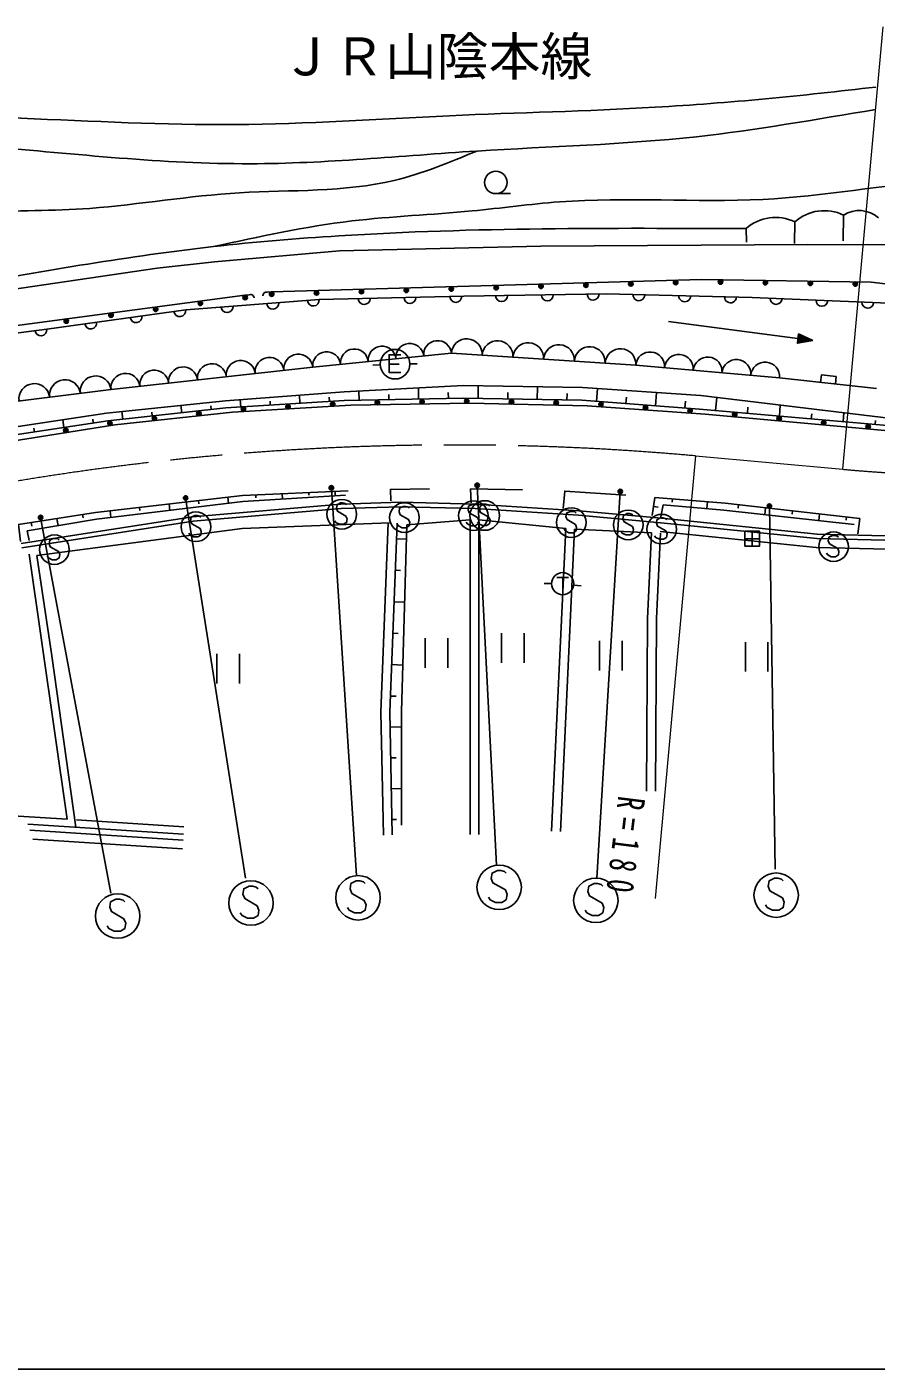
# Model space of a CAD drawing. Units: millimetres, scale not verified. Extents: x 40000 to 680000, y 20000 to 380000.
# Drawn here: x 389482 to 446822, y 205000 to 295639 of the extents above; entities that cross this region are included whole.
import ezdxf
from ezdxf.enums import TextEntityAlignment as Align

# ---------------------------------------------------------------- set-up
doc = ezdxf.new("R2010")
doc.units = ezdxf.units.MM
doc.header["$LTSCALE"] = 1000
doc.linetypes.add('CHAIN', pattern=[18.5, 12, -1.5, 3.5, -1.5])
for name, color, linetype, lineweight in [('M-BGD', 7, 'Continuous', 25), ('M-BMK', 2, 'CHAIN', 13), ('M-BMK-ROW', 30, 'Continuous', 25), ('M-STR-HTXT', 7, 'Continuous', 13), ('M-STR-STRC', 7, 'Continuous', 25), ('M-TTL-BAND', 7, 'Continuous', 25)]:
    doc.layers.add(name, color=color, linetype=linetype, lineweight=lineweight)
doc.layers.add('M-BMK-HTXT', color=7, linetype='Continuous')
doc.styles.add('ＭＳ ゴシック', font='')
doc.styles.get('ＭＳ ゴシック').set_extended_font_data('MS Gothic')

msp = doc.modelspace()

# ---------------------------------------------------------------- linework, layer by layer
at = {"layer": 'M-BGD'}
for p, q in [((421141, 284375), (422141, 284375)), ((444622, 282931), (444594, 281200)), ((438035, 282015), (438067, 281102)), ((441328, 282473), (441305, 281001)), ((404497, 277549), (404199, 277510)), ((406005, 277735), (405705, 277726)), ((432798, 275732), (442539, 274457)), ((413939, 272862), (414619, 272862)), ((415338, 272883), (415838, 272893)), ((413340, 272809), (412841, 272783)), ((430596, 272797), (440297, 271941)), ((440297, 271941), (446843, 271225)), ((411917, 270423), (411905, 271044)), ((415931, 270502), (415916, 271262)), ((419943, 270543), (419958, 271410)), ((423946, 270475), (423961, 271341)), ((427943, 270349), (428008, 271221)), ((403922, 269969), (403890, 270470)), ((405919, 270093), (405903, 270355)), ((407917, 270217), (407883, 270766)), ((409915, 270341), (409897, 270628)), ((413924, 270462), (413917, 270808)), ((417938, 270541), (417930, 270956)), ((421944, 270509), (421952, 270943)), ((425948, 270441), (425955, 270874)), ((429931, 270199), (429965, 270642)), ((431920, 270049), (431987, 270948)), ((433908, 269899), (433942, 270356)), ((435979, 269731), (436056, 270614)), ((395953, 269151), (395897, 269666)), ((397945, 269367), (397917, 269620)), ((399936, 269583), (399882, 270082)), ((401927, 269799), (401901, 270044)), ((438134, 269545), (438169, 269950)), ((440288, 269359), (440351, 270094)), ((442442, 269173), (442471, 269504)), ((444596, 268987), (444647, 269575)), ((390003, 268286), (389963, 268548)), ((391985, 268589), (391905, 269109)), ((393967, 268891), (393927, 269151)), ((446751, 268801), (446773, 269058)), ((403058, 263879), (403105, 263468)), ((404944, 264032), (404952, 263836)), ((406727, 264110), (406743, 263750)), ((408510, 264189), (408517, 264024)), ((410293, 264267), (410306, 263970)), ((431876, 263868), (431704, 262637)), ((433064, 263769), (433044, 263537)), ((395107, 262968), (395159, 262508)), ((397095, 263196), (397120, 262972)), ((399082, 263423), (399132, 262988)), ((401070, 263651), (401095, 263440)), ((431790, 263253), (432101, 263209)), ((435438, 263570), (435400, 263105)), ((437536, 263369), (437510, 263136)), ((439356, 263164), (439304, 262701)), ((441176, 262960), (441151, 262729)), ((389782, 262166), (389822, 261914)), ((391514, 262442), (391592, 261954)), ((393246, 262717), (393284, 262481)), ((419401, 262350), (415134, 262006)), ((419407, 241111), (419401, 262350)), ((420001, 262358), (420007, 241111)), ((425864, 261756), (420001, 262358)), ((432295, 262154), (442819, 261081)), ((432326, 262453), (442838, 261380)), ((442997, 262755), (442945, 262297)), ((444817, 262551), (444791, 262323)), ((445727, 262449), (445591, 261394)), ((389514, 261603), (389646, 260956)), ((414433, 261071), (415107, 261045)), ((424911, 241329), (425864, 261756)), ((425510, 241301), (426463, 261723)), ((431657, 261466), (426463, 261723)), ((392211, 242131), (389628, 260041)), ((414352, 258947), (414699, 258934)), ((425267, 258455), (426047, 258455)), ((425657, 258455), (425657, 257495)), ((424907, 258043), (424407, 258049)), ((426402, 257948), (426899, 257890)), ((414271, 256823), (414986, 256796)), ((414190, 254700), (414558, 254685)), ((416376, 254363), (416375, 252363)), ((417895, 252363), (417896, 254363)), ((421529, 254687), (421528, 252687)), ((423048, 252687), (423049, 254687)), ((428149, 254170), (428148, 252170)), ((429668, 252170), (429669, 254170)), ((437995, 254100), (437995, 252100)), ((439515, 252100), (439515, 254100)), ((402316, 253294), (402315, 251294)), ((403835, 251293), (403836, 253293)), ((414109, 252576), (414865, 252547)), ((414027, 250452), (414416, 250437)), ((414008, 248350), (414775, 248366)), ((414050, 246271), (414411, 246278)), ((414092, 244192), (414768, 244205)), ((379319, 242957), (392211, 242131)), ((392826, 242092), (400081, 241627)), ((414134, 242112), (414449, 242119)), ((400050, 241128), (389542, 241801)), ((400024, 240729), (389677, 241392)), ((399986, 240130), (389891, 240777))]:
    msp.add_line(p, q, dxfattribs=at)
for points in [[(371194, 275770), (377404, 276295), (385246, 277440), (398282, 279344), (402142, 279780), (410594, 280512), (424183, 280823), (442213, 280944), (448828, 280916), (459834, 279154), (469970, 277403), (479210, 276422), (490639, 276002), (501549, 276415)], [(460478, 276764), (446485, 278404), (435030, 278575), (406005, 277735)], [(404199, 277510), (386255, 275143), (371979, 272212), (350909, 268605), (341103, 268888), (335333, 271093)], [(386136, 274610), (390826, 275224), (400206, 276529), (409219, 277219), (418983, 277448), (428592, 277600), (438451, 277367), (450885, 276848)], [(404497, 277549), (404576, 277559), (404627, 277556), (404690, 277534), (404734, 277510), (404769, 277474), (404806, 277418), (404823, 277370), (404827, 277340)], [(405412, 277468), (405411, 277508), (405430, 277568), (405458, 277619), (405507, 277671), (405556, 277702), (405625, 277724), (405705, 277726)], [(357975, 264317), (369549, 266617), (382741, 269599), (395164, 271157), (408784, 272666), (418146, 273603), (430596, 272797)], [(414739, 273502), (413939, 273502), (413939, 272302), (414739, 272302)], [(310914, 272376), (314491, 270550), (317822, 268335), (321247, 266318), (324908, 264672), (332439, 262207), (340276, 260763), (348195, 260486), (356088, 261257), (379595, 266086), (387476, 267496), (395425, 268763), (403376, 269626), (411360, 270092), (419357, 270232), (427320, 270058), (435285, 269493), (447409, 268389), (455385, 268250), (463373, 268769), (470321, 269677)], [(444067, 271529), (444121, 272026), (443127, 272134), (443073, 271637)], [(434990, 270742), (427007, 271289), (418962, 271427), (410914, 270991), (402889, 270395), (394870, 269559), (386933, 268356), (379050, 266802), (355591, 262009)], [(355665, 261598), (379136, 266319), (387030, 267832), (394958, 269043), (402923, 269907), (410913, 270404), (418942, 270560), (426949, 270424), (434902, 269825)], [(455792, 268562), (447853, 269188), (434990, 270742)], [(455792, 268562), (447828, 268708), (434902, 269825)], [(411185, 264306), (404052, 263992), (394113, 262855), (388915, 262029), (389048, 260894)], [(389514, 261603), (394175, 262389), (404073, 263585), (410996, 264013)], [(416667, 264445), (414030, 264399), (414062, 263631)], [(422934, 264372), (419439, 264436), (419476, 263498)], [(429912, 264021), (425801, 264293), (425697, 263124)], [(445727, 262449), (436626, 263471), (431876, 263868)], [(389087, 260760), (400667, 262561), (410677, 263408), (414731, 263536), (419765, 263411), (426758, 262958), (432323, 262453)], [(389133, 260464), (400703, 262263), (410694, 263109), (414732, 263236), (419752, 263111), (426735, 262659), (432295, 262154)], [(445345, 262030), (436529, 263010), (432448, 263354), (432292, 262545)], [(413974, 262152), (404008, 261757), (390148, 259936)], [(413555, 241061), (413387, 249395), (413874, 262156)], [(414155, 241073), (413987, 249390), (414474, 262133)], [(415134, 262006), (414776, 249416), (414765, 241737)], [(431325, 244039), (431393, 255697), (431657, 261466)], [(431925, 244036), (431993, 255681), (432257, 261453)], [(449040, 242072), (449311, 249204), (448613, 255162), (448622, 260337), (442782, 260481), (432235, 261558)], [(442819, 261081), (449223, 260922), (451402, 259276), (457286, 259342), (465294, 260085), (469284, 260608), (471373, 260175), (472297, 259338)], [(442827, 261380), (449326, 261220), (451501, 259577), (457271, 259642), (465260, 260384), (469296, 260912), (471514, 260452), (472498, 259560)], [(392794, 241593), (391178, 253177), (390148, 259936)]]:
    msp.add_lwpolyline(points, dxfattribs=at)
for points in [[(442539, 274457), (441589, 274904), (441506, 274270)], [(442420, 274473), (441621, 274840), (441553, 274324)], [(442301, 274489), (441653, 274775), (441601, 274378)], [(442182, 274504), (441685, 274710), (441648, 274433)], [(442063, 274520), (441716, 274646), (441696, 274487)], [(441904, 274540), (441748, 274581), (441743, 274541)]]:
    msp.add_lwpolyline(points, close=True, dxfattribs=at)
for centre, radius in [((421141, 285135), 760), ((424196, 278112), 150), ((427227, 278199), 150), ((427227, 278199), 90), ((430258, 278287), 150), ((430258, 278287), 90), ((430258, 278287), 30), ((433289, 278375), 150), ((433289, 278375), 90), ((433289, 278375), 30), ((436314, 278406), 150), ((436314, 278406), 90), ((436314, 278406), 30), ((439346, 278361), 150), ((439346, 278361), 90), ((439346, 278361), 30), ((442378, 278315), 150), ((442378, 278315), 90), ((442378, 278315), 30), ((445410, 278270), 150), ((445410, 278270), 90), ((445410, 278270), 30), ((404219, 277361), 150), ((404219, 277361), 90), ((404219, 277361), 30), ((406009, 277585), 150), ((406009, 277585), 90), ((406009, 277585), 30), ((409040, 277673), 150), ((409040, 277673), 90), ((409040, 277673), 30), ((412071, 277761), 150), ((412071, 277761), 90), ((412071, 277761), 30), ((415103, 277848), 150), ((415103, 277848), 90), ((415103, 277848), 30), ((418134, 277936), 150), ((418134, 277936), 90), ((418134, 277936), 30), ((421165, 278024), 150), ((421165, 278024), 90), ((421165, 278024), 30), ((424196, 278112), 90), ((424196, 278112), 30), ((427227, 278199), 30), ((398181, 276565), 150), ((398181, 276565), 90), ((398181, 276565), 30), ((401200, 276963), 150), ((401200, 276963), 90), ((401200, 276963), 30), ((392143, 275769), 150), ((392143, 275769), 90), ((392143, 275769), 30), ((395162, 276167), 150), ((395162, 276167), 90), ((395162, 276167), 30), ((414339, 272862), 1000), ((407115, 269995), 150), ((410127, 270170), 150), ((410127, 270170), 90), ((410127, 270170), 30), ((413147, 270273), 150), ((413147, 270273), 90), ((413147, 270273), 30), ((416164, 270326), 150), ((416164, 270326), 90), ((416164, 270326), 30), ((419180, 270379), 150), ((419180, 270379), 90), ((419180, 270379), 30), ((422202, 270320), 150), ((422202, 270320), 90), ((422202, 270320), 30), ((425218, 270254), 150), ((425218, 270254), 90), ((425218, 270254), 30), ((428240, 270143), 150), ((428240, 270143), 90), ((428240, 270143), 30), ((398094, 269203), 150), ((398094, 269203), 90), ((398094, 269203), 30), ((401093, 269529), 150), ((401093, 269529), 90), ((401093, 269529), 30), ((404103, 269819), 150), ((404103, 269819), 90), ((404103, 269819), 30), ((407115, 269995), 90), ((407115, 269995), 30), ((431249, 269930), 150), ((431249, 269930), 90), ((431249, 269930), 30), ((434259, 269716), 150), ((434259, 269716), 90), ((434259, 269716), 30), ((437268, 269463), 150), ((437268, 269463), 90), ((437268, 269463), 30), ((440272, 269190), 150), ((440272, 269190), 90), ((440272, 269190), 30), ((392110, 268386), 150), ((392110, 268386), 90), ((392110, 268386), 30), ((395089, 268861), 150), ((395089, 268861), 90), ((395089, 268861), 30), ((443277, 268916), 150), ((443277, 268916), 90), ((443277, 268916), 30), ((446281, 268643), 150), ((446281, 268643), 90), ((446281, 268643), 30), ((425657, 258035), 750)]:
    msp.add_circle(centre, radius, dxfattribs=at)
for centre, radius, start, end in [((443321, 280212), 3014, 64.44147, 131.39551), ((445674, 281265), 1971, 48.54663, 122.28644), ((440028, 279754), 3014, 64.44147, 131.39551), ((415348, 277363), 400, 181.34122, 1.34122), ((418439, 277435), 400, 181.34122, 1.34122), ((421530, 277488), 400, 180.90468, 0.90468), ((424621, 277537), 400, 180.90468, 0.90468), ((427712, 277586), 400, 180.90468, 0.90468), ((430803, 277547), 400, 178.64789, 358.64789), ((433894, 277474), 400, 178.64789, 358.64789), ((436984, 277402), 400, 178.64789, 358.64789), ((399809, 276474), 400, 187.92078, 7.92078), ((403001, 276743), 400, 184.37789, 4.37789), ((406084, 276979), 400, 184.37789, 4.37789), ((408820, 277189), 400, 184.37789, 4.37789), ((412257, 277290), 400, 181.34122, 1.34122), ((440074, 277299), 400, 177.60824, 357.60824), ((443163, 277170), 400, 177.60824, 357.60824), ((446252, 277041), 400, 177.60824, 357.60824), ((393797, 275638), 400, 187.92078, 7.92078), ((396859, 276064), 400, 187.92078, 7.92078), ((390429, 275172), 400, 187.45959, 7.45959), ((411592, 272947), 941, 5.7132, 185.7132), ((413465, 273134), 941, 5.7132, 185.7132), ((415337, 273322), 941, 5.7132, 185.7132), ((417210, 273509), 941, 5.7132, 185.7132), ((419183, 273535), 1040, 356.29885, 176.29885), ((421258, 273401), 1040, 356.29885, 176.29885), ((423333, 273267), 1040, 356.29885, 176.29885), ((425408, 273133), 1040, 356.29885, 176.29885), ((427483, 272999), 1040, 356.29885, 176.29885), ((429558, 272864), 1040, 356.29885, 176.29885), ((401974, 271912), 979, 6.32141, 186.32141), ((403920, 272127), 979, 6.32141, 186.32141), ((405865, 272343), 979, 6.32141, 186.32141), ((407811, 272558), 979, 6.32141, 186.32141), ((409720, 272760), 941, 5.7132, 185.7132), ((431566, 272712), 974, 354.95745, 174.95745), ((433506, 272540), 974, 354.95745, 174.95745), ((435446, 272369), 974, 354.95745, 174.95745), ((437387, 272198), 974, 354.95745, 174.95745), ((439327, 272027), 974, 354.95745, 174.95745), ((394129, 271027), 1043, 7.14839, 187.14839), ((396137, 271265), 979, 6.32141, 186.32141), ((398082, 271480), 979, 6.32141, 186.32141), ((400028, 271696), 979, 6.32141, 186.32141), ((389988, 270508), 1043, 7.14839, 187.14839), ((392058, 270768), 1043, 7.14839, 187.14839)]:
    msp.add_arc(centre, radius, start, end, dxfattribs=at)
for points, knots in [([(374575, 289885), (379406, 289770), (384237, 289655), (389069, 289464), (393901, 289273), (398733, 289005), (403563, 289043), (408381, 289080), (413196, 289420), (418015, 289637), (422646, 289846), (427280, 289940), (431902, 290208), (436880, 290498), (441843, 290990), (446800, 291575)], [0, 0, 0, 0, 1, 1, 1, 2, 2, 2, 3, 3, 3, 4, 4, 4, 5, 5, 5, 5]), ([(369258, 288708), (375142, 288379), (381025, 288051), (386909, 287552), (392793, 287052), (398676, 286383), (404560, 286395), (409656, 286406), (414752, 286929), (419855, 287254), (424806, 287561), (429765, 287684), (434682, 288222), (438736, 288666), (442761, 289392), (446792, 290058)], [0, 0, 0, 0, 1, 1, 1, 2, 2, 2, 3, 3, 3, 4, 4, 4, 5, 5, 5, 5]), ([(402072, 280797), (405173, 281476), (408274, 282156), (411415, 282529), (414110, 282849), (416835, 282944), (419543, 283207), (421509, 283397), (423466, 283676), (425432, 283824), (429994, 284145), (434598, 283777), (439167, 283988), (443262, 284211), (447321, 284937), (451422, 285312), (455878, 285664), (460388, 285595), (464747, 286454), (467501, 287086), (470164, 288165), (473037, 288481), (474808, 288677), (476659, 288582), (478247, 289227), (479185, 289608), (480032, 290248), (480878, 290887)], [0, 0, 0, 0, 1, 1, 1, 2, 2, 2, 3, 3, 3, 4, 4, 4, 5, 5, 5, 6, 6, 6, 7, 7, 7, 8, 8, 8, 9, 9, 9, 9]), ([(321701, 281181), (324483, 281264), (327265, 281346), (330081, 281365), (332790, 281383), (335531, 281342), (338104, 280533), (340041, 279924), (341884, 278880), (343831, 278508), (346283, 278031), (348901, 278606), (351443, 279152), (353986, 279685), (356458, 280252), (358977, 280549), (362481, 281007), (366065, 280813), (369584, 281177), (372700, 281528), (375768, 282309), (378873, 282722), (383782, 283331), (388781, 283066), (393729, 283377), (397102, 283651), (400442, 284225), (403844, 284430), (407346, 284641), (410914, 284462), (414277, 285264), (416180, 285718), (418018, 286486), (419855, 287254)], [0, 0, 0, 0, 1, 1, 1, 2, 2, 2, 3, 3, 3, 4, 4, 4, 5, 5, 5, 6, 6, 6, 7, 7, 7, 8, 8, 8, 9, 9, 9, 10, 10, 10, 11, 11, 11, 11]), ([(385154, 278194), (390779, 279175), (396403, 280156), (402072, 280797), (404891, 281116), (407720, 281351), (410552, 281527), (419695, 282096), (428862, 282054), (438029, 282012)], [0, 0, 0, 0, 1, 1, 1, 2, 2, 2, 3, 3, 3, 3])]:
    msp.add_open_spline(points, degree=3, knots=knots, dxfattribs=at)
at = {"layer": 'M-BMK'}
msp.add_line((434622, 266666), (444582, 265762), dxfattribs=at)
for centre, radius, start, end in [((418349, 87403), 180000, 84.81287, 101.79645), ((453622, 365352), 100000, 264.81293, 274.26307)]:
    msp.add_arc(centre, radius, start, end, dxfattribs=at)
at = {"layer": 'M-BMK-ROW'}
for p, q in [((437947, 261075), (438947, 261075)), ((438447, 261575), (438446, 260575))]:
    msp.add_line(p, q, dxfattribs=at)
msp.add_lwpolyline([(437946, 260575), (437947, 261575), (438947, 261575), (438946, 260575)], close=True, dxfattribs=at)
at = {"layer": 'M-STR-HTXT'}
for p, q in [((444582, 265762), (447294, 295639)), ((434622, 266666), (431910, 236789))]:
    msp.add_line(p, q, dxfattribs=at)
at = {"layer": 'M-STR-STRC'}
for p, q in [((421183, 239024), (419888, 264677)), ((404254, 238164), (400198, 263826)), ((410041, 264515), (411730, 238336)), ((429546, 264265), (427972, 238164)), ((439615, 263281), (440004, 238766)), ((390408, 262508), (395144, 237133))]:
    msp.add_line(p, q, dxfattribs=at)
for points in [[(411064, 263368), (410984, 263448), (410824, 263488), (410664, 263488), (410424, 263368), (410384, 263128), (410464, 262928), (411024, 262608), (411104, 262408), (411064, 262168), (410864, 262048), (410584, 262048), (410344, 262168), (410264, 262288)], [(415291, 263139), (415211, 263219), (415051, 263259), (414891, 263259), (414651, 263139), (414611, 262899), (414691, 262699), (415251, 262379), (415331, 262179), (415291, 261939), (415091, 261819), (414811, 261819), (414571, 261939), (414491, 262059)], [(419946, 263272), (419866, 263352), (419706, 263392), (419546, 263392), (419306, 263272), (419266, 263032), (419346, 262832), (419906, 262512), (419986, 262312), (419946, 262072), (419746, 261952), (419466, 261952), (419226, 262072), (419146, 262192)], [(420717, 263283), (420637, 263363), (420477, 263403), (420317, 263403), (420077, 263283), (420037, 263043), (420117, 262843), (420677, 262523), (420757, 262323), (420717, 262083), (420517, 261963), (420237, 261963), (419997, 262083), (419917, 262203)], [(426560, 262803), (426480, 262883), (426320, 262923), (426160, 262923), (425920, 262803), (425880, 262563), (425960, 262363), (426520, 262043), (426600, 261843), (426560, 261603), (426360, 261483), (426080, 261483), (425840, 261603), (425760, 261723)], [(401219, 262525), (401139, 262605), (400979, 262645), (400819, 262645), (400579, 262525), (400539, 262285), (400619, 262085), (401179, 261765), (401259, 261565), (401219, 261325), (401019, 261205), (400739, 261205), (400499, 261325), (400419, 261445)], [(430404, 262650), (430324, 262730), (430164, 262770), (430004, 262770), (429764, 262650), (429724, 262410), (429804, 262210), (430364, 261890), (430444, 261690), (430404, 261450), (430204, 261330), (429924, 261330), (429684, 261450), (429604, 261570)], [(432664, 262361), (432584, 262441), (432424, 262481), (432264, 262481), (432024, 262361), (431984, 262121), (432064, 261921), (432624, 261601), (432704, 261401), (432664, 261161), (432464, 261041), (432184, 261041), (431944, 261161), (431864, 261281)], [(391664, 260977), (391584, 261057), (391424, 261097), (391264, 261097), (391024, 260977), (390984, 260737), (391064, 260537), (391624, 260217), (391704, 260017), (391664, 259777), (391463, 259657), (391183, 259657), (390944, 259777), (390864, 259897)], [(444270, 261178), (444190, 261258), (444030, 261298), (443870, 261298), (443630, 261178), (443590, 260938), (443670, 260738), (444229, 260418), (444309, 260218), (444269, 259978), (444069, 259858), (443789, 259858), (443549, 259978), (443469, 260098)], [(421851, 238495), (421731, 238615), (421491, 238675), (421251, 238675), (420891, 238495), (420831, 238135), (420951, 237835), (421791, 237355), (421911, 237055), (421851, 236695), (421551, 236515), (421131, 236515), (420771, 236695), (420651, 236875)], [(405091, 237436), (404971, 237556), (404731, 237616), (404491, 237616), (404131, 237436), (404071, 237076), (404191, 236776), (405031, 236296), (405151, 235996), (405091, 235636), (404791, 235456), (404371, 235456), (404011, 235636), (403891, 235816)], [(412324, 237789), (412204, 237909), (411964, 237969), (411724, 237969), (411364, 237789), (411304, 237429), (411424, 237129), (412264, 236649), (412384, 236349), (412324, 235989), (412024, 235809), (411604, 235809), (411244, 235989), (411124, 236169)], [(428378, 237613), (428258, 237733), (428018, 237793), (427778, 237793), (427418, 237613), (427358, 237253), (427478, 236953), (428318, 236473), (428438, 236173), (428378, 235813), (428078, 235633), (427658, 235633), (427298, 235813), (427178, 235993)], [(440550, 237966), (440430, 238086), (440190, 238146), (439950, 238146), (439590, 237966), (439530, 237606), (439650, 237306), (440490, 236826), (440610, 236526), (440550, 236166), (440250, 235986), (439830, 235986), (439470, 236166), (439350, 236346)], [(396094, 236554), (395974, 236674), (395734, 236734), (395494, 236734), (395134, 236554), (395074, 236194), (395194, 235894), (396034, 235414), (396154, 235114), (396094, 234754), (395794, 234574), (395374, 234574), (395014, 234754), (394894, 234934)]]:
    msp.add_lwpolyline(points, dxfattribs=at)
for centre, radius in [((419888, 264677), 150), ((419888, 264677), 90), ((419888, 264677), 30), ((400198, 263826), 150), ((400198, 263826), 90), ((400198, 263826), 30), ((410041, 264515), 150), ((410041, 264515), 90), ((410041, 264515), 30), ((429546, 264265), 150), ((429546, 264265), 90), ((429546, 264265), 30), ((400899, 261885), 1000), ((410744, 262728), 1000), ((414971, 262499), 1000), ((419626, 262632), 1000), ((420397, 262643), 1000), ((426240, 262163), 1000), ((430084, 262010), 1000), ((439615, 263281), 150), ((439615, 263281), 90), ((439615, 263281), 30), ((390408, 262508), 150), ((390408, 262508), 90), ((390408, 262508), 30), ((432344, 261721), 1000), ((391344, 260337), 1000), ((443949, 260538), 1000), ((421371, 237535), 1500), ((440070, 237006), 1500), ((404611, 236476), 1500), ((411844, 236829), 1500), ((427898, 236653), 1500), ((395614, 235594), 1500)]:
    msp.add_circle(centre, radius, dxfattribs=at)
at = {"layer": 'M-TTL-BAND'}
msp.add_line((40000, 205000), (579000, 205000), dxfattribs=at)

# ---------------------------------------------------------------- texts
at = {"layer": 'M-BMK-HTXT', "style": 'ＭＳ ゴシック'}
msp.add_text('ＪＲ山陰本線', height=2566, dxfattribs=at).set_placement((406657, 291592), align=Align.BOTTOM_LEFT)
at = {"layer": 'M-STR-HTXT', "insert": (429386, 243762), "char_height": 1833, "attachment_point": 7, "rotation": 262.9, "style": 'ＭＳ ゴシック'}
msp.add_mtext('\\T1.61;\\W0.7;R=180', dxfattribs=at)

doc.saveas('drawing.dxf')
